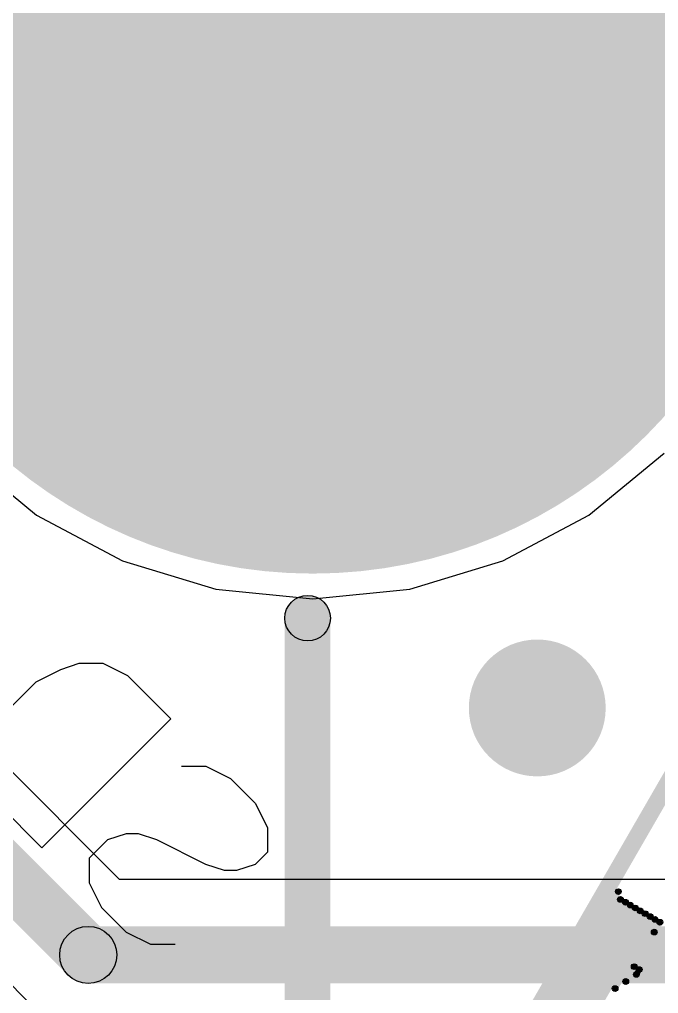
# Model space of a CAD drawing. Header units: millimetres. Extents: x -12 to 5350, y -10 to 5375.
# Drawn here: x -7.506 to -4.66, y -4.472 to -0.134 of the extents above; entities that cross this region are included whole.
import ezdxf

# ---------------------------------------------------------------- set-up
doc = ezdxf.new("R2010")
doc.units = ezdxf.units.MM
for name, color, linetype in [('BottomLayer', 5, 'Continuous'), ('BottomOverlay', 54, 'Continuous'), ('BottomSolder', 6, 'Continuous'), ('MultiLayer', 9, 'Continuous'), ('TopLayer', 1, 'Continuous'), ('TopOverlay', 2, 'Continuous'), ('TopSolder', 216, 'Continuous'), ('ViaHoleLayer', 16, 'Continuous')]:
    doc.layers.add(name, color=color, linetype=linetype)

# ---------------------------------------------------------------- blocks, each defined once
blk = doc.blocks.new('DUPPA_TOP_300X76_B_113')
at = {"layer": 'BottomSolder'}
for points in [[(0.254, -0.0635), (0.254, -0.0381), (7.366, -0.0381), (7.366, -0.0635)], [(0.2032, -0.0889), (0.2032, -0.0635), (7.4168, -0.0635), (7.4168, -0.0889)], [(0.127, -0.1397), (0.127, -0.1143), (4.9022, -0.1143), (4.9022, -0.1397)], [(0.1524, -0.1143), (0.1524, -0.0889), (7.4676, -0.0889), (7.4676, -0.1143)], [(0.0762, -0.1905), (0.0762, -0.1651), (4.8768, -0.1651), (4.8768, -0.1905)], [(0.1016, -0.1651), (0.1016, -0.1397), (4.8768, -0.1397), (4.8768, -0.1651)], [(0.0508, -0.2159), (0.0508, -0.1905), (4.8768, -0.1905), (4.8768, -0.2159)], [(0.0508, -0.2413), (0.0508, -0.2159), (4.8768, -0.2159), (4.8768, -0.2413)], [(0.0254, -0.2667), (0.0254, -0.2413), (4.8768, -0.2413), (4.8768, -0.2667)], [(0, -0.3175), (0, -0.2921), (4.8768, -0.2921), (4.8768, -0.3175)], [(0.0254, -0.2921), (0.0254, -0.2667), (4.8768, -0.2667), (4.8768, -0.2921)], [(4.5212, -0.3429), (4.5212, -0.3175), (4.8768, -0.3175), (4.8768, -0.3429)], [(4.572, -0.3683), (4.572, -0.3429), (4.6482, -0.3429), (4.6482, -0.3683)], [(4.826, -0.3683), (4.826, -0.3429), (4.8768, -0.3429), (4.8768, -0.3683)], [(4.6228, -0.3937), (4.6228, -0.3683), (4.6482, -0.3683), (4.6482, -0.3937)]]:
    blk.add_hatch(color=6, dxfattribs=at).paths.add_polyline_path(points)
h = blk.add_hatch(color=6, dxfattribs=at)
edge = h.paths.add_edge_path()
edge.add_arc((4.9022, -0.127), 0.0127, 0, 360)
h = blk.add_hatch(color=6, dxfattribs=at)
edge = h.paths.add_edge_path()
edge.add_arc((4.8768, -0.1524), 0.0127, 0, 360)
h = blk.add_hatch(color=6, dxfattribs=at)
edge = h.paths.add_edge_path()
edge.add_arc((4.8768, -0.1778), 0.0127, 0, 360)
h = blk.add_hatch(color=6, dxfattribs=at)
edge = h.paths.add_edge_path()
edge.add_arc((4.8768, -0.2032), 0.0127, 0, 360)
h = blk.add_hatch(color=6, dxfattribs=at)
edge = h.paths.add_edge_path()
edge.add_arc((4.8768, -0.2286), 0.0127, 0, 360)
h = blk.add_hatch(color=6, dxfattribs=at)
edge = h.paths.add_edge_path()
edge.add_arc((4.8768, -0.254), 0.0127, 0, 360)
h = blk.add_hatch(color=6, dxfattribs=at)
edge = h.paths.add_edge_path()
edge.add_arc((4.8768, -0.2794), 0.0127, 0, 360)
h = blk.add_hatch(color=6, dxfattribs=at)
edge = h.paths.add_edge_path()
edge.add_arc((4.8768, -0.3048), 0.0127, 0, 360)
h = blk.add_hatch(color=6, dxfattribs=at)
edge = h.paths.add_edge_path()
edge.add_arc((4.5212, -0.3302), 0.0127, 0, 360)
h = blk.add_hatch(color=6, dxfattribs=at)
edge = h.paths.add_edge_path()
edge.add_arc((4.572, -0.3556), 0.0127, 0, 360)
h = blk.add_hatch(color=6, dxfattribs=at)
edge = h.paths.add_edge_path()
edge.add_arc((4.6482, -0.3556), 0.0127, 0, 360)
h = blk.add_hatch(color=6, dxfattribs=at)
edge = h.paths.add_edge_path()
edge.add_arc((4.826, -0.3556), 0.0127, 0, 360)
h = blk.add_hatch(color=6, dxfattribs=at)
edge = h.paths.add_edge_path()
edge.add_arc((4.8768, -0.3302), 0.0127, 0, 360)
h = blk.add_hatch(color=6, dxfattribs=at)
edge = h.paths.add_edge_path()
edge.add_arc((4.8768, -0.3556), 0.0127, 0, 360)
h = blk.add_hatch(color=6, dxfattribs=at)
edge = h.paths.add_edge_path()
edge.add_arc((4.6228, -0.381), 0.0127, 0, 360)
h = blk.add_hatch(color=6, dxfattribs=at)
edge = h.paths.add_edge_path()
edge.add_arc((4.6482, -0.381), 0.0127, 0, 360)
for centre in [(4.9022, -0.127), (4.8768, -0.1524), (4.8768, -0.1778), (4.8768, -0.2032), (4.8768, -0.2286), (4.8768, -0.254), (4.8768, -0.2794), (4.8768, -0.3048), (4.5212, -0.3302), (4.572, -0.3556), (4.6482, -0.3556), (4.826, -0.3556), (4.8768, -0.3302), (4.8768, -0.3556), (4.6228, -0.381), (4.6482, -0.381)]:
    blk.add_circle(centre, 0.0127, dxfattribs=at)
blk = doc.blocks.new('R_____E_______115')
at = {"layer": 'BottomLayer'}
h = blk.add_hatch(color=5, dxfattribs=at)
edge = h.paths.add_edge_path()
edge.add_arc((6.2, -0.5), 2, 180, 360)
edge.add_line((8.2, -0.5), (8.2, 0.5))
edge.add_arc((6.2, 0.5), 2, 0, 180)
edge.add_line((4.2, 0.5), (4.2, -0.5))
at = {"layer": 'BottomSolder'}
h = blk.add_hatch(color=6, dxfattribs=at)
edge = h.paths.add_edge_path()
edge.add_arc((6.2, -0.5), 2.1016, 180, 360)
edge.add_line((8.3016, -0.5), (8.3016, 0.5))
edge.add_arc((6.2, 0.5), 2.1016, 0, 180)
edge.add_line((4.0984, 0.5), (4.0984, -0.5))
at = {"layer": 'MultiLayer'}
h = blk.add_hatch(color=9, dxfattribs=at)
edge = h.paths.add_edge_path()
edge.add_arc((6.2, -0.5), 2, 180, 360)
edge.add_line((8.2, -0.5), (8.2, 0.5))
edge.add_arc((6.2, 0.5), 2, 0, 180)
edge.add_line((4.2, 0.5), (4.2, -0.5))
at = {"layer": 'TopLayer'}
h = blk.add_hatch(color=1, dxfattribs=at)
edge = h.paths.add_edge_path()
edge.add_arc((6.2, -0.5), 2, 180, 360)
edge.add_line((8.2, -0.5), (8.2, 0.5))
edge.add_arc((6.2, 0.5), 2, 0, 180)
edge.add_line((4.2, 0.5), (4.2, -0.5))
at = {"layer": 'TopOverlay'}
blk.add_hatch(color=2, dxfattribs=at).paths.add_polyline_path([(6.1214, 5.9182), (6.3246, 5.9182), (6.3246, 2.8), (6.1214, 2.8)])
h = blk.add_hatch(color=2, dxfattribs=at)
edge = h.paths.add_edge_path()
edge.add_arc((6.223, 2.8), 0.1016, 0, 360)
at = {"layer": 'TopSolder'}
h = blk.add_hatch(color=216, dxfattribs=at)
edge = h.paths.add_edge_path()
edge.add_arc((6.2, -0.5), 2.1016, 180, 360)
edge.add_line((8.3016, -0.5), (8.3016, 0.5))
edge.add_arc((6.2, 0.5), 2.1016, 0, 180)
edge.add_line((4.0984, 0.5), (4.0984, -0.5))
at = {"layer": 'TopOverlay'}
blk.add_circle((6.223, 2.8), 0.1016, dxfattribs=at)

msp = doc.modelspace()

# ---------------------------------------------------------------- hatches: boundary and pattern name
at = {"layer": 'BottomLayer'}
h = msp.add_hatch(color=5, dxfattribs=at)
edge = h.paths.add_edge_path()
edge.add_arc((-5.2, -3.2), 0.3048, 0, 360)
at = {"layer": 'BottomSolder'}
h = msp.add_hatch(color=6, dxfattribs=at)
edge = h.paths.add_edge_path()
edge.add_arc((-5.2, -3.2), 0.0508, 0, 360)
at = {"layer": 'TopLayer'}
for points in [[(-8.9576, -2.722), (-8.778, -2.5424), (-7.1102, -4.2102), (-7.2898, -4.3898)], [(-7.2, -4.427), (-7.2, -4.173), (5.2, -4.173), (5.2, -4.427)]]:
    msp.add_hatch(color=1, dxfattribs=at).paths.add_polyline_path(points)
h = msp.add_hatch(color=1, dxfattribs=at)
edge = h.paths.add_edge_path()
edge.add_arc((-5.2, -3.2), 0.3048, 0, 360)
h = msp.add_hatch(color=1, dxfattribs=at)
edge = h.paths.add_edge_path()
edge.add_arc((-7.2, -4.3), 0.127, 0, 360)
h = msp.add_hatch(color=1, dxfattribs=at)
edge = h.paths.add_edge_path()
edge.add_arc((-7.2, -4.3), 0.127, 0, 360)
at = {"layer": 'TopSolder'}
h = msp.add_hatch(color=216, dxfattribs=at)
edge = h.paths.add_edge_path()
edge.add_arc((-5.2, -3.2), 0.0508, 0, 360)
at = {"layer": 'ViaHoleLayer'}
h = msp.add_hatch(color=16, dxfattribs=at)
edge = h.paths.add_edge_path()
edge.add_arc((-5.2, -3.2), 0.1524, 0, 360)

# ---------------------------------------------------------------- linework, layer by layer
at = {"layer": 'BottomLayer'}
for p, q in [((-7.7654, -2.0654), (-7.43, -2.3408)), ((-4.97, -2.3408), (-4.6346, -2.0654)), ((-7.43, -2.3408), (-7.0472, -2.5453)), ((-5.3528, -2.5453), (-4.97, -2.3408)), ((-7.0472, -2.5453), (-6.6319, -2.6713)), ((-5.7681, -2.6713), (-5.3528, -2.5453)), ((-6.6319, -2.6713), (-6.2, -2.7139)), ((-6.2, -2.7139), (-5.7681, -2.6713))]:
    msp.add_line(p, q, dxfattribs=at)
at = {"layer": 'BottomOverlay'}
for p, q in [((-7.3243, -3.0297), (-7.4338, -3.0844)), ((-7.2423, -3.0023), (-7.3243, -3.0297)), ((-7.1328, -3.0023), (-7.2423, -3.0023)), ((-7.0234, -3.0571), (-7.1328, -3.0023)), ((-6.8318, -3.2486), (-7.0234, -3.0571)), ((-7.4338, -3.0844), (-7.5706, -3.2212)), ((-6.8318, -3.2486), (-7.4064, -3.8232)), ((-6.7853, -3.4593), (-6.6759, -3.4593)), ((-6.6759, -3.4593), (-6.5664, -3.514)), ((-6.5664, -3.514), (-6.457, -3.6235)), ((-7.598, -3.6317), (-7.4064, -3.8232)), ((-6.457, -3.6235), (-6.4022, -3.7329)), ((-7.0316, -3.7603), (-7.1137, -3.7876)), ((-6.9768, -3.7603), (-7.0316, -3.7603)), ((-6.8948, -3.7876), (-6.9768, -3.7603)), ((-6.4022, -3.7329), (-6.4022, -3.8424)), ((-7.1137, -3.7876), (-7.1957, -3.8697)), ((-6.6759, -3.8971), (-6.8948, -3.7876)), ((-6.4022, -3.8424), (-6.457, -3.8971)), ((-7.1957, -3.8697), (-7.1957, -3.9792)), ((-6.5938, -3.9245), (-6.6759, -3.8971)), ((-6.457, -3.8971), (-6.539, -3.9245)), ((-6.539, -3.9245), (-6.5938, -3.9245)), ((-7.1957, -3.9792), (-7.141, -4.0886)), ((-7.141, -4.0886), (-7.0316, -4.1981)), ((-7.0316, -4.1981), (-6.9221, -4.2528)), ((-6.9221, -4.2528), (-6.8127, -4.2528))]:
    msp.add_line(p, q, dxfattribs=at)
at = {"layer": 'TopLayer'}
for p, q in [((-7.7654, -2.0654), (-7.43, -2.3408)), ((-4.97, -2.3408), (-4.6346, -2.0654)), ((-7.43, -2.3408), (-7.0472, -2.5453)), ((-5.3528, -2.5453), (-4.97, -2.3408)), ((-7.0605, -3.9633), (-8.603, -2.4209)), ((-7.0472, -2.5453), (-6.6319, -2.6713)), ((-5.7681, -2.6713), (-5.3528, -2.5453)), ((-6.6319, -2.6713), (-6.2, -2.7139)), ((-6.2, -2.7139), (-5.7681, -2.6713)), ((-8.7169, -3.2592), (-7.4381, -4.5381)), ((4.814, -3.9633), (-7.0605, -3.9633))]:
    msp.add_line(p, q, dxfattribs=at)
msp.add_circle((-7.2, -4.3), 0.127, dxfattribs=at)
msp.add_circle((-7.2, -4.3), 0.127, dxfattribs=at)

# ---------------------------------------------------------------- block references
for name, p, rotation in [('R_____E_______115', (0, 0), 180), ('DUPPA_TOP_300X76_B_113', (-7.4, -8.2), 59.99999999999999)]:
    msp.add_blockref(name, p, dxfattribs=dict(rotation=rotation))

doc.saveas('drawing.dxf')
